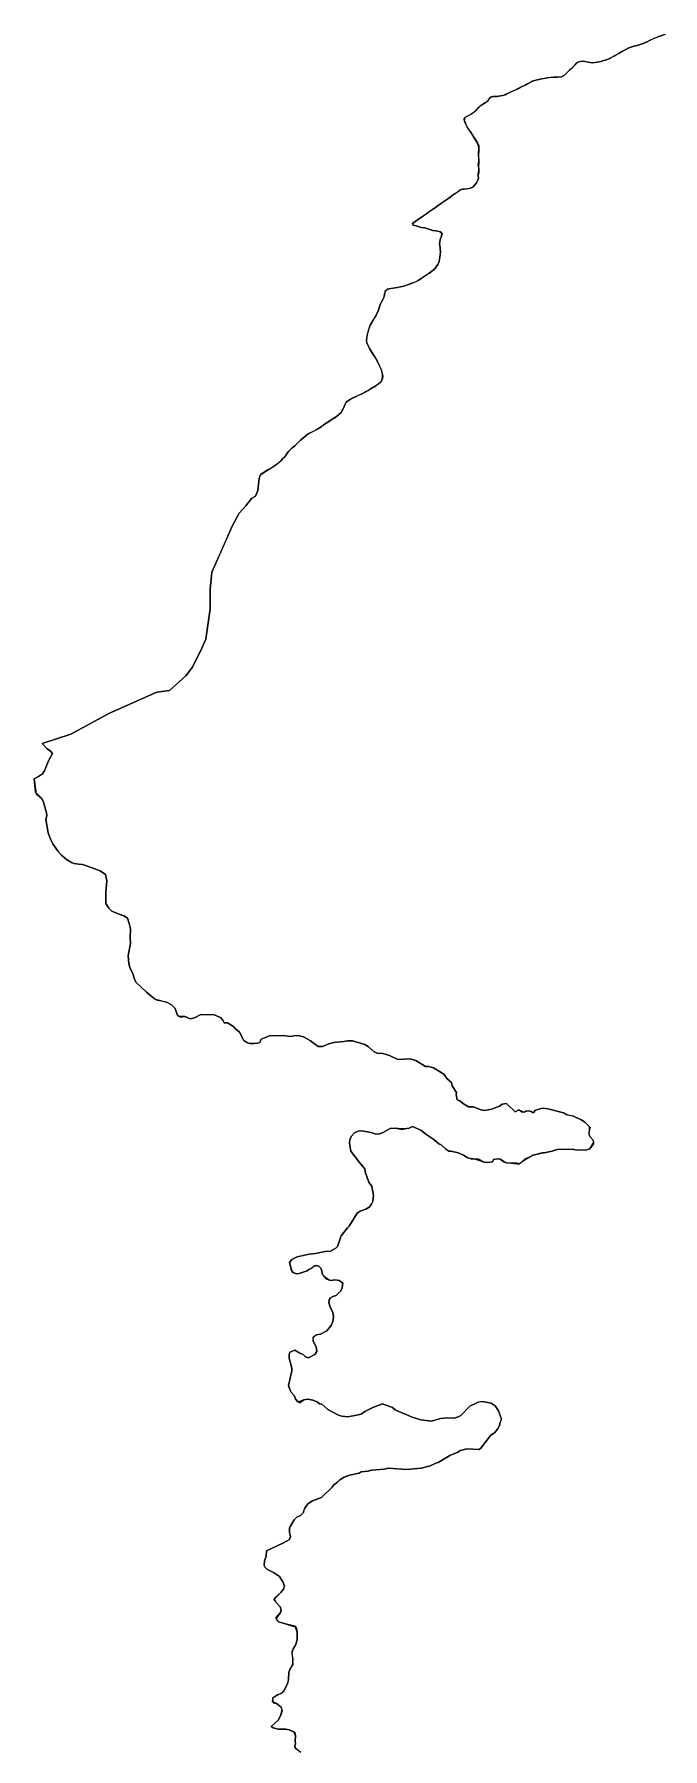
# Model space of a CAD drawing. Extents: x -74 to -34.8, y -33.8 to 5.3.
# Drawn here: x -46.617 to -46.018, y -12.215 to -10.579 of the extents above; entities that cross this region are included whole.
import ezdxf

# ---------------------------------------------------------------- set-up
doc = ezdxf.new("R2010")
doc.units = 0
doc.header["$LTSCALE"] = 2
doc.layers.add('UFEBRASIL', color=7, linetype='Continuous')

msp = doc.modelspace()

# ---------------------------------------------------------------- linework, layer by layer
at = {"layer": 'UFEBRASIL'}
for points in [[(-46.3628, -12.2187), (-46.3683, -12.2147), (-46.3684, -12.2126), (-46.3679, -12.2105), (-46.3683, -12.208), (-46.3679, -12.2027), (-46.3696, -12.1989), (-46.3738, -12.1972), (-46.377, -12.1966), (-46.3844, -12.1965), (-46.3891, -12.1951), (-46.391, -12.1939), (-46.3845, -12.1879), (-46.3821, -12.1838), (-46.3814, -12.1816), (-46.3807, -12.1781), (-46.3816, -12.1756), (-46.383, -12.1741), (-46.3859, -12.1721), (-46.3899, -12.1705), (-46.3891, -12.1661), (-46.385, -12.1636), (-46.3814, -12.1623), (-46.3788, -12.1592), (-46.3754, -12.1531), (-46.3745, -12.1493), (-46.3741, -12.1421), (-46.3732, -12.1394), (-46.3701, -12.1347), (-46.3703, -12.1299), (-46.3712, -12.1225), (-46.3701, -12.1197), (-46.3679, -12.1162), (-46.3664, -12.1113), (-46.3663, -12.104), (-46.3681, -12.0983), (-46.3766, -12.0964), (-46.384, -12.0939), (-46.3864, -12.0908), (-46.3862, -12.0898), (-46.3823, -12.0852), (-46.3815, -12.0829), (-46.3825, -12.0798), (-46.3869, -12.0751), (-46.3879, -12.0713), (-46.3818, -12.0659), (-46.3794, -12.0629), (-46.3785, -12.0598), (-46.3803, -12.0552), (-46.3825, -12.0519), (-46.3832, -12.0509), (-46.386, -12.0488), (-46.3889, -12.0468), (-46.3952, -12.0437), (-46.3968, -12.0422), (-46.3979, -12.0403), (-46.3973, -12.0359), (-46.396, -12.0314), (-46.3954, -12.0263), (-46.3799, -12.0191), (-46.3736, -12.0155), (-46.3728, -12.0125), (-46.3735, -12.0087), (-46.3735, -12.0043), (-46.3693, -11.9966), (-46.3665, -11.9942), (-46.363, -11.9925), (-46.3601, -11.9896), (-46.3599, -11.9874), (-46.3591, -11.9854), (-46.3562, -11.9815), (-46.3515, -11.9784), (-46.3431, -11.9754), (-46.3329, -11.9654), (-46.3314, -11.9632), (-46.3278, -11.9608), (-46.3257, -11.9585), (-46.3213, -11.9559), (-46.3162, -11.9541), (-46.3071, -11.952), (-46.3052, -11.951), (-46.2985, -11.9503), (-46.2955, -11.9493), (-46.2832, -11.9482), (-46.2795, -11.9475), (-46.2619, -11.9488), (-46.248, -11.9475), (-46.2393, -11.9452), (-46.2339, -11.9425), (-46.2316, -11.9419), (-46.2206, -11.9352), (-46.2131, -11.932), (-46.2105, -11.9304), (-46.2044, -11.9289), (-46.1926, -11.9295), (-46.1909, -11.9282), (-46.1819, -11.9162), (-46.1778, -11.9134), (-46.1751, -11.91), (-46.1733, -11.9067), (-46.1725, -11.9034), (-46.1713, -11.901), (-46.1723, -11.8979), (-46.1741, -11.8926), (-46.1774, -11.8878), (-46.1811, -11.8854), (-46.1894, -11.8839), (-46.1937, -11.8845), (-46.195, -11.8849), (-46.2016, -11.8881), (-46.2102, -11.8972), (-46.2134, -11.8986), (-46.2167, -11.8996), (-46.2229, -11.8994), (-46.2296, -11.8999), (-46.2381, -11.9026), (-46.2483, -11.9014), (-46.2564, -11.8987), (-46.2624, -11.896), (-46.2664, -11.8947), (-46.2727, -11.8917), (-46.2754, -11.8895), (-46.285, -11.8859), (-46.2941, -11.8896), (-46.3018, -11.8934), (-46.3053, -11.8957), (-46.3096, -11.8969), (-46.318, -11.8985), (-46.3238, -11.8976), (-46.3267, -11.8967), (-46.337, -11.8913), (-46.3429, -11.8863), (-46.3449, -11.8859), (-46.3473, -11.8842), (-46.3513, -11.8826), (-46.3563, -11.8816), (-46.3599, -11.8823), (-46.3655, -11.8844), (-46.3679, -11.8812), (-46.3692, -11.878), (-46.3719, -11.8747), (-46.3733, -11.8723), (-46.3746, -11.8686), (-46.3713, -11.8545), (-46.3714, -11.8519), (-46.374, -11.8423), (-46.374, -11.8391), (-46.3734, -11.8367), (-46.3685, -11.8347), (-46.3638, -11.8377), (-46.3606, -11.839), (-46.3583, -11.841), (-46.3554, -11.8422), (-46.3495, -11.8388), (-46.3475, -11.836), (-46.3482, -11.8317), (-46.3511, -11.8262), (-46.3509, -11.8222), (-46.3483, -11.82), (-46.3439, -11.8196), (-46.3379, -11.8164), (-46.3339, -11.8113), (-46.3322, -11.8075), (-46.3316, -11.803), (-46.3321, -11.7987), (-46.3348, -11.7934), (-46.336, -11.7895), (-46.3356, -11.7868), (-46.3346, -11.7849), (-46.3321, -11.7834), (-46.3292, -11.7826), (-46.3247, -11.7781), (-46.3232, -11.7753), (-46.3227, -11.7707), (-46.3262, -11.7684), (-46.3282, -11.7678), (-46.3303, -11.7676), (-46.3334, -11.7682), (-46.3358, -11.7681), (-46.3396, -11.765), (-46.3422, -11.7627), (-46.3434, -11.7567), (-46.3453, -11.755), (-46.3474, -11.7539), (-46.3503, -11.7549), (-46.3522, -11.7564), (-46.3553, -11.7577), (-46.3569, -11.7592), (-46.3644, -11.7615), (-46.3669, -11.7618), (-46.3689, -11.7613), (-46.3718, -11.7586), (-46.3735, -11.7511), (-46.3715, -11.7482), (-46.3662, -11.7457), (-46.3547, -11.7431), (-46.3488, -11.7424), (-46.3397, -11.7407), (-46.3346, -11.7403), (-46.3294, -11.7373), (-46.3279, -11.7357), (-46.3242, -11.7257), (-46.3184, -11.718), (-46.3168, -11.7164), (-46.309, -11.7041), (-46.3062, -11.7021), (-46.3008, -11.7001), (-46.2975, -11.6983), (-46.2954, -11.6955), (-46.2941, -11.6928), (-46.2934, -11.687), (-46.2949, -11.6787), (-46.2979, -11.6743), (-46.3015, -11.6645), (-46.3016, -11.6616), (-46.3069, -11.6556), (-46.3151, -11.6447), (-46.3165, -11.6373), (-46.3161, -11.6339), (-46.3149, -11.6307), (-46.3115, -11.6272), (-46.308, -11.6259), (-46.3046, -11.6254), (-46.2944, -11.6274), (-46.2915, -11.6287), (-46.2878, -11.6283), (-46.2848, -11.6274), (-46.2774, -11.6233), (-46.2728, -11.6228), (-46.2658, -11.6243), (-46.2639, -11.6235), (-46.2594, -11.6229), (-46.2563, -11.6212), (-46.2483, -11.6249), (-46.2426, -11.6294), (-46.236, -11.6337), (-46.2311, -11.638), (-46.2289, -11.6387), (-46.2244, -11.6429), (-46.2217, -11.6447), (-46.2195, -11.6448), (-46.2126, -11.6465), (-46.2075, -11.6487), (-46.2033, -11.6512), (-46.1982, -11.652), (-46.1924, -11.6539), (-46.1878, -11.6555), (-46.1848, -11.6558), (-46.18, -11.6549), (-46.1789, -11.6529), (-46.1754, -11.6521), (-46.1727, -11.6524), (-46.1692, -11.6551), (-46.1667, -11.656), (-46.1618, -11.6564), (-46.1567, -11.6569), (-46.154, -11.657), (-46.1489, -11.6522), (-46.141, -11.6486), (-46.1318, -11.6465), (-46.1305, -11.6465), (-46.123, -11.645), (-46.1203, -11.6438), (-46.1179, -11.6433), (-46.1073, -11.6429), (-46.1023, -11.6433), (-46.0995, -11.644), (-46.0962, -11.6437), (-46.0913, -11.6439), (-46.087, -11.6426), (-46.0832, -11.6361), (-46.084, -11.6342), (-46.0866, -11.6313), (-46.0876, -11.6293), (-46.0875, -11.625), (-46.0872, -11.6216), (-46.0922, -11.617), (-46.0953, -11.615), (-46.1025, -11.6113), (-46.1096, -11.6103), (-46.1122, -11.6084), (-46.1271, -11.6043), (-46.1322, -11.6039), (-46.139, -11.6056), (-46.1412, -11.6082), (-46.1431, -11.6071), (-46.1456, -11.6063), (-46.1497, -11.6077), (-46.1515, -11.6078), (-46.1547, -11.6055), (-46.1584, -11.6072), (-46.1664, -11.5994), (-46.1707, -11.6001), (-46.1732, -11.6018), (-46.181, -11.6048), (-46.1871, -11.6061), (-46.1911, -11.6053), (-46.1981, -11.6026), (-46.2028, -11.6026), (-46.2077, -11.5998), (-46.2112, -11.5968), (-46.2135, -11.5957), (-46.2147, -11.5909), (-46.2142, -11.5889), (-46.2183, -11.5824), (-46.2189, -11.5793), (-46.2232, -11.5758), (-46.2262, -11.5712), (-46.2363, -11.5653), (-46.2408, -11.5642), (-46.2438, -11.5639), (-46.253, -11.5584), (-46.2588, -11.5567), (-46.2703, -11.5574), (-46.2783, -11.5535), (-46.2845, -11.5517), (-46.2899, -11.5514), (-46.2927, -11.55), (-46.2985, -11.545), (-46.3016, -11.5432), (-46.3135, -11.5395), (-46.3183, -11.5394), (-46.3218, -11.5402), (-46.3313, -11.5411), (-46.3362, -11.5424), (-46.3422, -11.5451), (-46.3463, -11.5449), (-46.3536, -11.5394), (-46.3601, -11.5356), (-46.364, -11.5348), (-46.3681, -11.5346), (-46.3719, -11.5353), (-46.3804, -11.5344), (-46.3926, -11.5348), (-46.4006, -11.5381), (-46.4019, -11.5411), (-46.404, -11.5418), (-46.408, -11.5422), (-46.4113, -11.542), (-46.4143, -11.541), (-46.4172, -11.5392), (-46.4212, -11.5313), (-46.4254, -11.5279), (-46.427, -11.526), (-46.4327, -11.5225), (-46.4358, -11.5224), (-46.4372, -11.5198), (-46.4393, -11.5172), (-46.4455, -11.5147), (-46.4583, -11.5144), (-46.4642, -11.5176), (-46.4685, -11.5186), (-46.4735, -11.5162), (-46.4793, -11.5164), (-46.4807, -11.5144), (-46.4826, -11.5088), (-46.4863, -11.5051), (-46.4911, -11.5025), (-46.4995, -11.501), (-46.5023, -11.4995), (-46.5099, -11.4932), (-46.5201, -11.4835), (-46.5219, -11.4798), (-46.523, -11.4754), (-46.5256, -11.4706), (-46.5268, -11.466), (-46.5274, -11.4581), (-46.5254, -11.4466), (-46.5257, -11.4409), (-46.5253, -11.4328), (-46.5265, -11.4276), (-46.5282, -11.4225), (-46.5316, -11.4203), (-46.5362, -11.4188), (-46.5431, -11.4157), (-46.5461, -11.4129), (-46.5489, -11.4084), (-46.5487, -11.3983), (-46.5478, -11.3868), (-46.5493, -11.3807), (-46.5542, -11.3774), (-46.5618, -11.3745), (-46.5674, -11.3726), (-46.5712, -11.3712), (-46.5746, -11.3711), (-46.5791, -11.3703), (-46.5816, -11.3693), (-46.5863, -11.3665), (-46.5913, -11.3623), (-46.5943, -11.359), (-46.5995, -11.3515), (-46.6017, -11.3472), (-46.6039, -11.341), (-46.6061, -11.3284), (-46.605, -11.3248), (-46.6054, -11.3218), (-46.6082, -11.3119), (-46.6099, -11.3083), (-46.6159, -11.3022), (-46.6171, -11.2895), (-46.613, -11.2874), (-46.6092, -11.2847), (-46.6074, -11.282), (-46.6037, -11.2723), (-46.5997, -11.2654), (-46.6016, -11.2632), (-46.6049, -11.2608), (-46.6096, -11.2559), (-46.5821, -11.2468), (-46.5452, -11.2267), (-46.5003, -11.2069), (-46.4881, -11.2051), (-46.4724, -11.1912), (-46.4666, -11.1831), (-46.4586, -11.1678), (-46.4534, -11.1562), (-46.4493, -11.1274), (-46.4492, -11.1086), (-46.4476, -11.0923), (-46.4379, -11.0704), (-46.4282, -11.0485), (-46.4217, -11.0359), (-46.4153, -11.0291), (-46.4094, -11.0215), (-46.4061, -11.0197), (-46.4039, -11.0142), (-46.4026, -11.0029), (-46.401, -10.9992), (-46.3995, -10.998), (-46.3962, -10.9958), (-46.393, -10.9941), (-46.3897, -10.9921), (-46.3868, -10.99), (-46.3834, -10.9873), (-46.3817, -10.9857), (-46.3802, -10.9842), (-46.3775, -10.9813), (-46.3758, -10.9788), (-46.3742, -10.9768), (-46.3719, -10.9745), (-46.3709, -10.9736), (-46.3685, -10.9716), (-46.3666, -10.9699), (-46.3647, -10.968), (-46.3631, -10.9664), (-46.3614, -10.9649), (-46.3596, -10.9633), (-46.358, -10.962), (-46.3558, -10.9604), (-46.3538, -10.9594), (-46.3501, -10.9575), (-46.3476, -10.9561), (-46.3445, -10.9544), (-46.341, -10.9518), (-46.3387, -10.9502), (-46.3375, -10.9493), (-46.3343, -10.9473), (-46.3322, -10.946), (-46.3309, -10.9452), (-46.3292, -10.944), (-46.3264, -10.9418), (-46.3244, -10.9398), (-46.3229, -10.9376), (-46.3222, -10.936), (-46.3208, -10.9325), (-46.3195, -10.9301), (-46.3174, -10.9283), (-46.3158, -10.9274), (-46.3134, -10.9263), (-46.3099, -10.9245), (-46.3077, -10.9235), (-46.3043, -10.922), (-46.3021, -10.9208), (-46.2986, -10.9189), (-46.2956, -10.9171), (-46.2931, -10.9156), (-46.2905, -10.9138), (-46.2885, -10.9123), (-46.2865, -10.9106), (-46.2852, -10.9085), (-46.2848, -10.9063), (-46.2848, -10.9038), (-46.2856, -10.9004), (-46.2865, -10.8979), (-46.2879, -10.8947), (-46.2898, -10.8907), (-46.2916, -10.8877), (-46.2934, -10.8849), (-46.2953, -10.8819), (-46.2962, -10.8805), (-46.2972, -10.8788), (-46.2985, -10.8761), (-46.2999, -10.8732), (-46.3002, -10.8709), (-46.2998, -10.8682), (-46.299, -10.864), (-46.298, -10.8606), (-46.2974, -10.8586), (-46.2966, -10.8567), (-46.2946, -10.8533), (-46.2932, -10.8508), (-46.2916, -10.8481), (-46.2903, -10.8456), (-46.2891, -10.8429), (-46.2879, -10.8396), (-46.287, -10.8368), (-46.2856, -10.8339), (-46.2843, -10.8317), (-46.2833, -10.8295), (-46.2828, -10.8266), (-46.2815, -10.823), (-46.2789, -10.822), (-46.2772, -10.8217), (-46.2748, -10.8213), (-46.2706, -10.8206), (-46.2697, -10.8204), (-46.2676, -10.82), (-46.2646, -10.8192), (-46.2611, -10.8182), (-46.2598, -10.8177), (-46.2551, -10.8159), (-46.2526, -10.815), (-46.2496, -10.8133), (-46.2475, -10.8118), (-46.2453, -10.8102), (-46.2418, -10.808), (-46.2399, -10.8068), (-46.2378, -10.8051), (-46.2357, -10.8034), (-46.2335, -10.8008), (-46.2321, -10.7985), (-46.231, -10.7967), (-46.2308, -10.7956), (-46.2302, -10.7917), (-46.2299, -10.7893), (-46.2296, -10.7862), (-46.2298, -10.7839), (-46.23, -10.7824), (-46.2304, -10.7788), (-46.2303, -10.7766), (-46.2296, -10.7738), (-46.2287, -10.7716), (-46.2284, -10.7684), (-46.2298, -10.7675), (-46.2322, -10.7669), (-46.2342, -10.7665), (-46.2368, -10.7661), (-46.2396, -10.7651), (-46.2416, -10.7646), (-46.2446, -10.7637), (-46.248, -10.7633), (-46.2507, -10.7625), (-46.2527, -10.7617), (-46.2557, -10.761), (-46.2562, -10.7595), (-46.2536, -10.7577), (-46.2527, -10.757), (-46.2489, -10.7544), (-46.2455, -10.752), (-46.2421, -10.7497), (-46.2397, -10.7479), (-46.2367, -10.7458), (-46.2342, -10.7441), (-46.2323, -10.7428), (-46.2299, -10.7411), (-46.2281, -10.7398), (-46.2255, -10.738), (-46.2236, -10.7366), (-46.2217, -10.7353), (-46.2173, -10.7321), (-46.2156, -10.731), (-46.2122, -10.7287), (-46.21, -10.7271), (-46.2073, -10.7266), (-46.2043, -10.7265), (-46.2012, -10.7259), (-46.1988, -10.7247), (-46.1967, -10.7225), (-46.1953, -10.7207), (-46.194, -10.7182), (-46.1933, -10.7162), (-46.1936, -10.7138), (-46.1935, -10.712), (-46.193, -10.709), (-46.1931, -10.7063), (-46.1936, -10.7038), (-46.193, -10.7002), (-46.1931, -10.6974), (-46.1933, -10.695), (-46.1933, -10.6919), (-46.1929, -10.6894), (-46.1929, -10.6866), (-46.1936, -10.6843), (-46.1947, -10.682), (-46.1957, -10.6802), (-46.1976, -10.677), (-46.1992, -10.6745), (-46.2009, -10.6721), (-46.2018, -10.6708), (-46.204, -10.6674), (-46.2054, -10.6647), (-46.2066, -10.6621), (-46.2068, -10.6593), (-46.2054, -10.6578), (-46.2029, -10.6565), (-46.1998, -10.6549), (-46.1974, -10.6531), (-46.1953, -10.6511), (-46.193, -10.6488), (-46.1909, -10.6469), (-46.1886, -10.6454), (-46.186, -10.6437), (-46.1841, -10.642), (-46.1828, -10.6399), (-46.1806, -10.6384), (-46.1781, -10.6384), (-46.1756, -10.6383), (-46.1723, -10.6378), (-46.1702, -10.6373), (-46.1679, -10.6366), (-46.1661, -10.6358), (-46.1641, -10.6348), (-46.1614, -10.6335), (-46.157, -10.6316), (-46.1546, -10.6304), (-46.1509, -10.6284), (-46.1489, -10.6275), (-46.147, -10.6265), (-46.1452, -10.6255), (-46.1418, -10.6237), (-46.1397, -10.623), (-46.1369, -10.6223), (-46.1356, -10.6221), (-46.133, -10.6216), (-46.1291, -10.6208), (-46.126, -10.6202), (-46.123, -10.6199), (-46.1208, -10.6198), (-46.118, -10.6199), (-46.1142, -10.6195), (-46.1112, -10.6179), (-46.1099, -10.6167), (-46.1084, -10.615), (-46.1062, -10.613), (-46.104, -10.6109), (-46.1013, -10.6084), (-46.0994, -10.6063), (-46.0974, -10.6051), (-46.0944, -10.6046), (-46.0916, -10.6049), (-46.0887, -10.6056), (-46.0848, -10.6063), (-46.0822, -10.606), (-46.0802, -10.6057), (-46.0764, -10.605), (-46.0737, -10.6041), (-46.0711, -10.6032), (-46.0684, -10.6019), (-46.0666, -10.6012), (-46.0634, -10.5995), (-46.0618, -10.5985), (-46.0592, -10.5968), (-46.0559, -10.5951), (-46.0527, -10.5935), (-46.0505, -10.5923), (-46.0478, -10.5911), (-46.045, -10.5904), (-46.042, -10.5896), (-46.0401, -10.589), (-46.038, -10.5883), (-46.0361, -10.5876), (-46.0324, -10.586), (-46.0301, -10.585), (-46.0256, -10.5827), (-46.0235, -10.5819), (-46.0212, -10.5812), (-46.0192, -10.5805), (-46.015, -10.5789)], [(-46.0169, -10.5796), (-46.0192, -10.5805), (-46.0212, -10.5812), (-46.0235, -10.5819), (-46.0271, -10.5836), (-46.0301, -10.585), (-46.0324, -10.586), (-46.0341, -10.5868), (-46.0361, -10.5876), (-46.038, -10.5883), (-46.042, -10.5896), (-46.045, -10.5904), (-46.0478, -10.5911), (-46.0505, -10.5923), (-46.0527, -10.5935), (-46.0541, -10.5942), (-46.0572, -10.5958), (-46.0592, -10.5968), (-46.0634, -10.5995), (-46.0645, -10.6001), (-46.0684, -10.6019), (-46.0711, -10.6032), (-46.0737, -10.6041), (-46.0764, -10.605), (-46.0782, -10.6053), (-46.0802, -10.6057), (-46.0834, -10.6061), (-46.0855, -10.6063), (-46.0905, -10.6052), (-46.0931, -10.6047), (-46.0958, -10.6048), (-46.0985, -10.6055), (-46.1005, -10.6074), (-46.1024, -10.6095), (-46.1046, -10.6115), (-46.1062, -10.613), (-46.1084, -10.615), (-46.1112, -10.6179), (-46.1142, -10.6195), (-46.1157, -10.6198), (-46.1196, -10.6198), (-46.1219, -10.6198), (-46.1245, -10.6201), (-46.1274, -10.6205), (-46.1307, -10.6211), (-46.133, -10.6216), (-46.1369, -10.6223), (-46.1397, -10.623), (-46.1418, -10.6237), (-46.1434, -10.6245), (-46.1452, -10.6255), (-46.147, -10.6265), (-46.1489, -10.6275), (-46.1517, -10.6289), (-46.156, -10.6311), (-46.1584, -10.6323), (-46.1614, -10.6335), (-46.1641, -10.6348), (-46.1661, -10.6358), (-46.1679, -10.6366), (-46.1702, -10.6373), (-46.1741, -10.638), (-46.177, -10.6384), (-46.1795, -10.6384), (-46.1825, -10.6392), (-46.1836, -10.6413), (-46.1851, -10.643), (-46.1872, -10.6445), (-46.19, -10.6462), (-46.1923, -10.6482), (-46.1941, -10.6499), (-46.1963, -10.6521), (-46.1986, -10.6541), (-46.2013, -10.6558), (-46.2043, -10.6573), (-46.2064, -10.6586), (-46.2069, -10.661), (-46.2058, -10.6639), (-46.2046, -10.6663), (-46.203, -10.6691), (-46.2009, -10.6721), (-46.1992, -10.6745), (-46.1976, -10.677), (-46.1968, -10.6783), (-46.1949, -10.6815), (-46.194, -10.6833), (-46.1931, -10.6852), (-46.1928, -10.6877), (-46.1931, -10.6906), (-46.1933, -10.6938), (-46.1932, -10.6962), (-46.193, -10.6989), (-46.1931, -10.7016), (-46.1934, -10.7051), (-46.193, -10.7079), (-46.1931, -10.7104), (-46.1936, -10.7138), (-46.1933, -10.7162), (-46.194, -10.7182), (-46.1953, -10.7207), (-46.1967, -10.7225), (-46.1988, -10.7247), (-46.2012, -10.7259), (-46.2023, -10.7262), (-46.2056, -10.7266), (-46.2084, -10.7267), (-46.2111, -10.7278), (-46.2137, -10.7298), (-46.2156, -10.731), (-46.2187, -10.7332), (-46.2217, -10.7353), (-46.2236, -10.7366), (-46.2255, -10.738), (-46.2281, -10.7398), (-46.2299, -10.7411), (-46.2323, -10.7428), (-46.2342, -10.7441), (-46.238, -10.7468), (-46.2404, -10.7484), (-46.243, -10.7502), (-46.247, -10.7531), (-46.2505, -10.7555), (-46.2536, -10.7577), (-46.2562, -10.7595), (-46.2557, -10.761), (-46.2527, -10.7617), (-46.2507, -10.7625), (-46.248, -10.7633), (-46.2446, -10.7637), (-46.2416, -10.7646), (-46.2396, -10.7651), (-46.2368, -10.7661), (-46.2342, -10.7665), (-46.2322, -10.7669), (-46.2298, -10.7675), (-46.228, -10.7692), (-46.2287, -10.7716), (-46.2296, -10.7738), (-46.2303, -10.7766), (-46.2304, -10.7788), (-46.2303, -10.7799), (-46.2298, -10.7839), (-46.2296, -10.7862), (-46.2299, -10.7893), (-46.2302, -10.7917), (-46.2304, -10.7936), (-46.231, -10.7967), (-46.2321, -10.7985), (-46.2335, -10.8008), (-46.2346, -10.8024), (-46.2365, -10.8039), (-46.2386, -10.8058), (-46.2407, -10.8072), (-46.2435, -10.809), (-46.2461, -10.8107), (-46.2489, -10.8127), (-46.2512, -10.8143), (-46.2538, -10.8155), (-46.2569, -10.8166), (-46.2611, -10.8182), (-46.2626, -10.8187), (-46.2646, -10.8192), (-46.2676, -10.82), (-46.2706, -10.8206), (-46.2725, -10.821), (-46.2748, -10.8213), (-46.2789, -10.822), (-46.2797, -10.8222), (-46.2826, -10.8245), (-46.283, -10.8278), (-46.2838, -10.8307), (-46.2851, -10.8331), (-46.2863, -10.8352), (-46.2874, -10.8381), (-46.2885, -10.8413), (-46.2897, -10.8445), (-46.2909, -10.8469), (-46.2925, -10.8496), (-46.2941, -10.8524), (-46.2954, -10.8547), (-46.2966, -10.8567), (-46.2979, -10.86), (-46.2986, -10.8624), (-46.2994, -10.8659), (-46.3001, -10.8701), (-46.3001, -10.8725), (-46.2993, -10.8746), (-46.2982, -10.8768), (-46.2972, -10.8788), (-46.2953, -10.8819), (-46.2944, -10.8832), (-46.2925, -10.8863), (-46.2909, -10.8889), (-46.2889, -10.8924), (-46.2873, -10.8962), (-46.2862, -10.8989), (-46.2851, -10.9023), (-46.2847, -10.9053), (-46.285, -10.9077), (-46.2859, -10.9097), (-46.2872, -10.9113), (-46.289, -10.9128), (-46.292, -10.9148), (-46.2947, -10.9165), (-46.2971, -10.918), (-46.3003, -10.9198), (-46.3021, -10.9208), (-46.3058, -10.9227), (-46.3092, -10.9242), (-46.3115, -10.9254), (-46.3134, -10.9263), (-46.3174, -10.9283), (-46.3195, -10.9301), (-46.3208, -10.9325), (-46.3214, -10.9341), (-46.3229, -10.9376), (-46.3244, -10.9398), (-46.3264, -10.9418), (-46.3273, -10.9425), (-46.3292, -10.944), (-46.3322, -10.946), (-46.3343, -10.9473), (-46.3356, -10.9481), (-46.3387, -10.9502), (-46.341, -10.9518), (-46.3424, -10.9528), (-46.346, -10.9552), (-46.3486, -10.9567), (-46.3517, -10.9584), (-46.3538, -10.9594), (-46.3558, -10.9604), (-46.358, -10.962), (-46.3596, -10.9633), (-46.3614, -10.9649), (-46.3631, -10.9664), (-46.3647, -10.968), (-46.3666, -10.9699), (-46.3685, -10.9716), (-46.3719, -10.9745), (-46.3742, -10.9768), (-46.3758, -10.9788), (-46.3775, -10.9813), (-46.3788, -10.9827), (-46.3802, -10.9842), (-46.3817, -10.9857), (-46.3848, -10.9886), (-46.3883, -10.9911), (-46.3912, -10.993), (-46.3944, -10.9947), (-46.3978, -10.9968), (-46.401, -10.9992), (-46.4023, -11.0005), (-46.4026, -11.0029), (-46.4039, -11.0142), (-46.4061, -11.0197), (-46.4094, -11.0215), (-46.4153, -11.0291), (-46.4217, -11.0359), (-46.4282, -11.0485), (-46.4476, -11.0923), (-46.4492, -11.1086), (-46.4493, -11.1274), (-46.4534, -11.1562), (-46.4586, -11.1678), (-46.4666, -11.1831), (-46.4724, -11.1912), (-46.4881, -11.2051), (-46.5003, -11.2069), (-46.5452, -11.2267), (-46.5821, -11.2468), (-46.6096, -11.2559), (-46.6049, -11.2608), (-46.6016, -11.2632), (-46.5997, -11.2654), (-46.6037, -11.2723), (-46.6074, -11.282), (-46.6092, -11.2847), (-46.613, -11.2874), (-46.6171, -11.2895), (-46.6152, -11.3038), (-46.6099, -11.3083), (-46.6082, -11.3119), (-46.6054, -11.3218), (-46.605, -11.3248), (-46.6061, -11.3284), (-46.6039, -11.341), (-46.6017, -11.3472), (-46.5995, -11.3515), (-46.5943, -11.359), (-46.5913, -11.3623), (-46.5863, -11.3665), (-46.5816, -11.3693), (-46.5791, -11.3703), (-46.5746, -11.3711), (-46.5712, -11.3712), (-46.5618, -11.3745), (-46.5542, -11.3774), (-46.5493, -11.3807), (-46.5478, -11.3868), (-46.5487, -11.3983), (-46.5489, -11.4084), (-46.5461, -11.4129), (-46.5431, -11.4157), (-46.5362, -11.4188), (-46.5316, -11.4203), (-46.5282, -11.4225), (-46.5265, -11.4276), (-46.5253, -11.4328), (-46.5257, -11.4409), (-46.5254, -11.4466), (-46.5274, -11.4581), (-46.5268, -11.466), (-46.5256, -11.4706), (-46.523, -11.4754), (-46.5219, -11.4798), (-46.5201, -11.4835), (-46.5099, -11.4932), (-46.5023, -11.4995), (-46.498, -11.5008), (-46.4911, -11.5025), (-46.4863, -11.5051), (-46.4826, -11.5088), (-46.4807, -11.5144), (-46.4779, -11.5171), (-46.4735, -11.5162), (-46.4685, -11.5186), (-46.4642, -11.5176), (-46.4583, -11.5144), (-46.4455, -11.5147), (-46.4393, -11.5172), (-46.4372, -11.5198), (-46.4358, -11.5224), (-46.4327, -11.5225), (-46.427, -11.526), (-46.4254, -11.5279), (-46.4212, -11.5313), (-46.4172, -11.5392), (-46.4143, -11.541), (-46.4113, -11.542), (-46.408, -11.5422), (-46.404, -11.5418), (-46.4019, -11.5411), (-46.4006, -11.5381), (-46.3926, -11.5348), (-46.3804, -11.5344), (-46.3719, -11.5353), (-46.3681, -11.5346), (-46.364, -11.5348), (-46.3601, -11.5356), (-46.3536, -11.5394), (-46.3463, -11.5449), (-46.3422, -11.5451), (-46.3362, -11.5424), (-46.3313, -11.5411), (-46.3218, -11.5402), (-46.3183, -11.5394), (-46.3135, -11.5395), (-46.3016, -11.5432), (-46.2985, -11.545), (-46.2927, -11.55), (-46.2899, -11.5514), (-46.2845, -11.5517), (-46.2783, -11.5535), (-46.2703, -11.5574), (-46.2588, -11.5567), (-46.253, -11.5584), (-46.2438, -11.5639), (-46.2408, -11.5642), (-46.2363, -11.5653), (-46.2262, -11.5712), (-46.2232, -11.5758), (-46.2189, -11.5793), (-46.2183, -11.5824), (-46.2142, -11.5889), (-46.2147, -11.5909), (-46.2135, -11.5957), (-46.2112, -11.5968), (-46.2077, -11.5998), (-46.2028, -11.6026), (-46.1981, -11.6026), (-46.1911, -11.6053), (-46.1871, -11.6061), (-46.181, -11.6048), (-46.1732, -11.6018), (-46.1707, -11.6001), (-46.1664, -11.5994), (-46.1584, -11.6072), (-46.1547, -11.6055), (-46.1497, -11.6077), (-46.1482, -11.6065), (-46.1456, -11.6063), (-46.1431, -11.6071), (-46.1412, -11.6082), (-46.139, -11.6056), (-46.1322, -11.6039), (-46.1271, -11.6043), (-46.1122, -11.6084), (-46.1079, -11.6102), (-46.1025, -11.6113), (-46.0953, -11.615), (-46.0922, -11.617), (-46.0867, -11.6221), (-46.088, -11.6266), (-46.0876, -11.6293), (-46.0866, -11.6313), (-46.084, -11.6342), (-46.0837, -11.638), (-46.087, -11.6426), (-46.0913, -11.6439), (-46.0962, -11.6437), (-46.0995, -11.644), (-46.1023, -11.6433), (-46.1073, -11.6429), (-46.1179, -11.6433), (-46.1203, -11.6438), (-46.123, -11.645), (-46.1305, -11.6465), (-46.1326, -11.6464), (-46.141, -11.6486), (-46.1498, -11.6539), (-46.154, -11.657), (-46.1579, -11.656), (-46.1618, -11.6564), (-46.1667, -11.656), (-46.1699, -11.6542), (-46.1727, -11.6524), (-46.1754, -11.6521), (-46.1789, -11.6529), (-46.18, -11.6549), (-46.1848, -11.6558), (-46.1878, -11.6555), (-46.1934, -11.6525), (-46.1999, -11.6524), (-46.2033, -11.6512), (-46.2075, -11.6487), (-46.2126, -11.6465), (-46.2195, -11.6448), (-46.2217, -11.6447), (-46.2244, -11.6429), (-46.2289, -11.6387), (-46.2311, -11.638), (-46.236, -11.6337), (-46.2426, -11.6294), (-46.2483, -11.6249), (-46.2563, -11.6212), (-46.2594, -11.6229), (-46.2639, -11.6235), (-46.2667, -11.6235), (-46.2728, -11.6228), (-46.2774, -11.6233), (-46.2848, -11.6274), (-46.2878, -11.6283), (-46.2915, -11.6287), (-46.2944, -11.6274), (-46.3046, -11.6254), (-46.308, -11.6259), (-46.3115, -11.6272), (-46.3149, -11.6307), (-46.3161, -11.6339), (-46.3165, -11.6373), (-46.3151, -11.6447), (-46.3069, -11.6556), (-46.3016, -11.6616), (-46.3015, -11.6645), (-46.2979, -11.6743), (-46.2949, -11.6787), (-46.2934, -11.687), (-46.2941, -11.6928), (-46.2954, -11.6955), (-46.2975, -11.6983), (-46.3008, -11.7001), (-46.3062, -11.7021), (-46.309, -11.7041), (-46.3168, -11.7164), (-46.3184, -11.718), (-46.3242, -11.7257), (-46.3279, -11.7357), (-46.3294, -11.7373), (-46.3346, -11.7403), (-46.3397, -11.7407), (-46.3488, -11.7424), (-46.3547, -11.7431), (-46.3662, -11.7457), (-46.3715, -11.7482), (-46.3735, -11.7511), (-46.3709, -11.7603), (-46.3689, -11.7613), (-46.3669, -11.7618), (-46.3644, -11.7615), (-46.3569, -11.7592), (-46.3553, -11.7577), (-46.3522, -11.7564), (-46.3497, -11.7539), (-46.3474, -11.7539), (-46.3453, -11.755), (-46.3434, -11.7567), (-46.3422, -11.7627), (-46.3391, -11.7665), (-46.3358, -11.7681), (-46.3334, -11.7682), (-46.3303, -11.7676), (-46.3282, -11.7678), (-46.3262, -11.7684), (-46.3227, -11.7707), (-46.3232, -11.7753), (-46.3247, -11.7781), (-46.3292, -11.7826), (-46.3321, -11.7834), (-46.3346, -11.7849), (-46.3356, -11.7868), (-46.336, -11.7895), (-46.3348, -11.7934), (-46.3321, -11.7987), (-46.3316, -11.803), (-46.3322, -11.8075), (-46.3339, -11.8113), (-46.3379, -11.8164), (-46.3439, -11.8196), (-46.3483, -11.82), (-46.3513, -11.8234), (-46.3511, -11.8262), (-46.3482, -11.8317), (-46.3475, -11.836), (-46.3495, -11.8388), (-46.3554, -11.8422), (-46.3583, -11.841), (-46.3606, -11.839), (-46.3638, -11.8377), (-46.3685, -11.8347), (-46.3734, -11.8367), (-46.374, -11.8391), (-46.374, -11.8423), (-46.3714, -11.8519), (-46.3713, -11.8545), (-46.3746, -11.8686), (-46.3733, -11.8723), (-46.3719, -11.8747), (-46.3692, -11.878), (-46.3679, -11.8812), (-46.3639, -11.885), (-46.3599, -11.8823), (-46.3563, -11.8816), (-46.3513, -11.8826), (-46.3473, -11.8842), (-46.3449, -11.8859), (-46.3429, -11.8863), (-46.337, -11.8913), (-46.3267, -11.8967), (-46.3238, -11.8976), (-46.318, -11.8985), (-46.3096, -11.8969), (-46.3053, -11.8957), (-46.3018, -11.8934), (-46.2941, -11.8896), (-46.285, -11.8859), (-46.2754, -11.8895), (-46.2727, -11.8917), (-46.2664, -11.8947), (-46.2624, -11.896), (-46.2564, -11.8987), (-46.2483, -11.9014), (-46.2381, -11.9026), (-46.2296, -11.8999), (-46.2229, -11.8994), (-46.2167, -11.8996), (-46.2134, -11.8986), (-46.2102, -11.8972), (-46.2016, -11.8881), (-46.195, -11.8849), (-46.1926, -11.8842), (-46.1894, -11.8839), (-46.1811, -11.8854), (-46.1774, -11.8878), (-46.1741, -11.8926), (-46.1713, -11.901), (-46.1725, -11.9034), (-46.1733, -11.9067), (-46.1751, -11.91), (-46.1778, -11.9134), (-46.1819, -11.9162), (-46.1909, -11.9282), (-46.1926, -11.9295), (-46.2044, -11.9289), (-46.2105, -11.9304), (-46.2131, -11.932), (-46.2206, -11.9352), (-46.2316, -11.9419), (-46.2339, -11.9425), (-46.2393, -11.9452), (-46.248, -11.9475), (-46.2619, -11.9488), (-46.2795, -11.9475), (-46.2832, -11.9482), (-46.2955, -11.9493), (-46.2985, -11.9503), (-46.3052, -11.951), (-46.3071, -11.952), (-46.3162, -11.9541), (-46.3213, -11.9559), (-46.3257, -11.9585), (-46.3278, -11.9608), (-46.3314, -11.9632), (-46.3329, -11.9654), (-46.3431, -11.9754), (-46.3515, -11.9784), (-46.3562, -11.9815), (-46.3591, -11.9854), (-46.3599, -11.9874), (-46.3601, -11.9896), (-46.363, -11.9925), (-46.3665, -11.9942), (-46.3693, -11.9966), (-46.3735, -12.0043), (-46.3735, -12.0087), (-46.3728, -12.0125), (-46.3736, -12.0155), (-46.3799, -12.0191), (-46.3954, -12.0263), (-46.396, -12.0314), (-46.3973, -12.0359), (-46.3979, -12.0403), (-46.3968, -12.0422), (-46.3952, -12.0437), (-46.3889, -12.0468), (-46.3832, -12.0509), (-46.3799, -12.0558), (-46.3785, -12.0598), (-46.3794, -12.0629), (-46.3818, -12.0659), (-46.3884, -12.0726), (-46.3869, -12.0751), (-46.3825, -12.0798), (-46.3815, -12.0829), (-46.3823, -12.0852), (-46.3864, -12.0908), (-46.3856, -12.0924), (-46.384, -12.0939), (-46.3766, -12.0964), (-46.3672, -12.099), (-46.3663, -12.104), (-46.3664, -12.1113), (-46.3679, -12.1162), (-46.3701, -12.1197), (-46.3714, -12.1238), (-46.3703, -12.1299), (-46.3711, -12.1355), (-46.3732, -12.1394), (-46.3741, -12.1421), (-46.3745, -12.1493), (-46.3754, -12.1531), (-46.3793, -12.1608), (-46.3814, -12.1623), (-46.385, -12.1636), (-46.3897, -12.1669), (-46.3891, -12.1713), (-46.3859, -12.1721), (-46.383, -12.1741), (-46.3816, -12.1756), (-46.3807, -12.1794), (-46.3821, -12.1838), (-46.3845, -12.1879), (-46.391, -12.1939), (-46.3891, -12.1951), (-46.3844, -12.1965), (-46.377, -12.1966), (-46.3738, -12.1972), (-46.3686, -12.1998), (-46.3679, -12.2027), (-46.3683, -12.208), (-46.3679, -12.2105), (-46.3684, -12.2126), (-46.3675, -12.2157)]]:
    msp.add_lwpolyline(points, dxfattribs=at)

doc.saveas('drawing.dxf')
